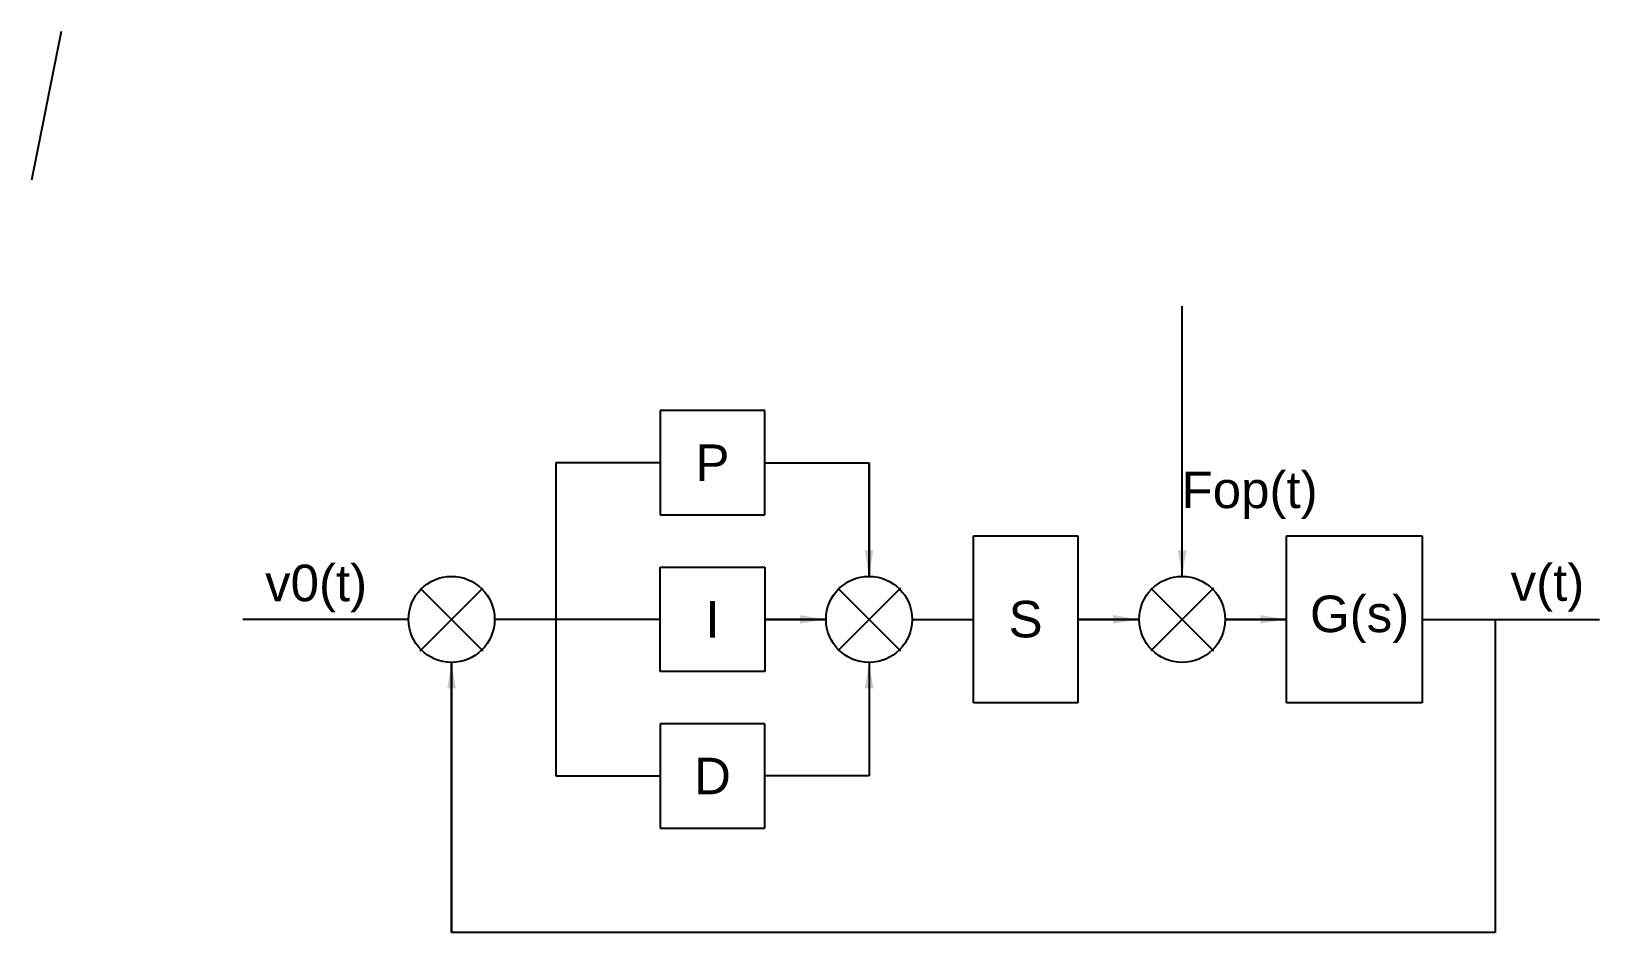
# Model space of a CAD drawing. Header units: millimetres. Extents: x -20 to 130, y 10 to 96.
import ezdxf

# ---------------------------------------------------------------- set-up
doc = ezdxf.new("R2010")
doc.units = ezdxf.units.MM
doc.layers.get('0').update_dxf_attribs({"color": 18, "lineweight": 25, "true_color": 0x000000})
doc.styles.add('textstyle3', font='arialbd.ttf')
doc.dimstyles.new('QCADDimStyle', dxfattribs={"dimtxt": 2.5, "dimasz": 2.5, "dimexe": 1.25, "dimexo": 0.625, "dimtad": 1, "dimtoh": 1, "dimdec": 4, "dimdsep": 46, "dimtxsty": 'Standard', "dimcen": 0.09, "dimadec": 0, "dimazin": 2, "dimtfac": 1, "dimtdec": 4, "dimtofl": 0, "dimtmove": 2, "dimatfit": 3, "dimfxl": 1, "dimtolj": 1, "dimtzin": 0, "dimarcsym": 0})

msp = doc.modelspace()

# ---------------------------------------------------------------- linework, layer by layer
for p, q in [((-17.41, 96.31), (-20.26, 82.06)), ((50, 60), (40, 60)), ((40, 60), (40, 50)), ((50, 60), (50, 60)), ((50, 50), (50, 60)), ((40, 55), (30, 55)), ((30, 55), (30, 40)), ((50, 55), (60, 55)), ((60, 55), (60, 44.12)), ((40, 50), (50, 50)), ((70, 48), (80, 48)), ((70, 32), (70, 48)), ((80, 48), (80, 32)), ((100, 48), (113, 48)), ((100, 32), (100, 48)), ((113, 48), (113, 32)), ((40, 35), (40, 45)), ((40, 45), (50, 45)), ((50, 45), (50, 35)), ((17, 43), (23, 37)), ((17, 37), (23, 43)), ((57, 43), (63, 37)), ((63, 43), (57, 37)), ((87, 43), (93, 37)), ((93, 43), (87, 37)), ((15.88, 40), (0, 40)), ((40, 40), (24.12, 40)), ((30, 40), (30, 40)), ((30, 40), (30, 25)), ((50, 40), (55.88, 40)), ((64.12, 40), (70, 40)), ((80, 40), (85.88, 40)), ((94.12, 40), (100, 40)), ((113, 40), (130, 40)), ((120, 40), (120, 10)), ((20, 10), (20, 35.88)), ((50, 35), (40, 35)), ((60, 35.88), (60, 25)), ((80, 32), (70, 32)), ((113, 32), (100, 32)), ((50, 30), (40, 30)), ((40, 30), (40, 20)), ((50, 20), (50, 30)), ((30, 25), (40, 25)), ((60, 25), (50, 25)), ((40, 20), (50, 20)), ((120, 10), (20, 10))]:
    msp.add_line(p, q)
for centre in [(20, 40), (60, 40), (90, 40)]:
    msp.add_circle(centre, 4.12)

# ---------------------------------------------------------------- texts
at = {"char_height": 3.5, "attachment_point": 5, "style": 'textstyle3'}
for s, insert in [('\\fArial|b0|i0|c0|p0;P', (45, 55)), ('\\fArial|b0|i0|c0|p0;F\\S^ op;(t)', (96.46, 51.88)), ('\\fArial|b0|i0|c0|p0;v\\S^ 0;(t)', (7.02, 42.96)), ('\\fArial|b0|i0|c0|p0;v(t)', (125, 43)), ('\\fArial|b0|i0|c0|p0;G(s)', (107, 40)), ('\\fArial|b0|i0|c0|p0;I', (45, 40)), ('\\fArial|b0|i0|c0|p0;S', (75, 40)), ('\\fArial|b0|i0|c0|p0;D', (45, 25))]:
    msp.add_mtext(s, dxfattribs=dict(at, insert=insert))

# ---------------------------------------------------------------- leaders
for points in [[(90, 44.12), (90, 70)], [(60, 44.12), (60, 55)], [(55.88, 40), (50, 40)], [(85.88, 40), (80, 40)], [(100, 40), (94.12, 40)], [(20, 35.88), (20, 10)], [(60, 35.88), (60, 25)]]:
    msp.add_leader(points, dimstyle='QCADDimStyle')

doc.saveas('drawing.dxf')
